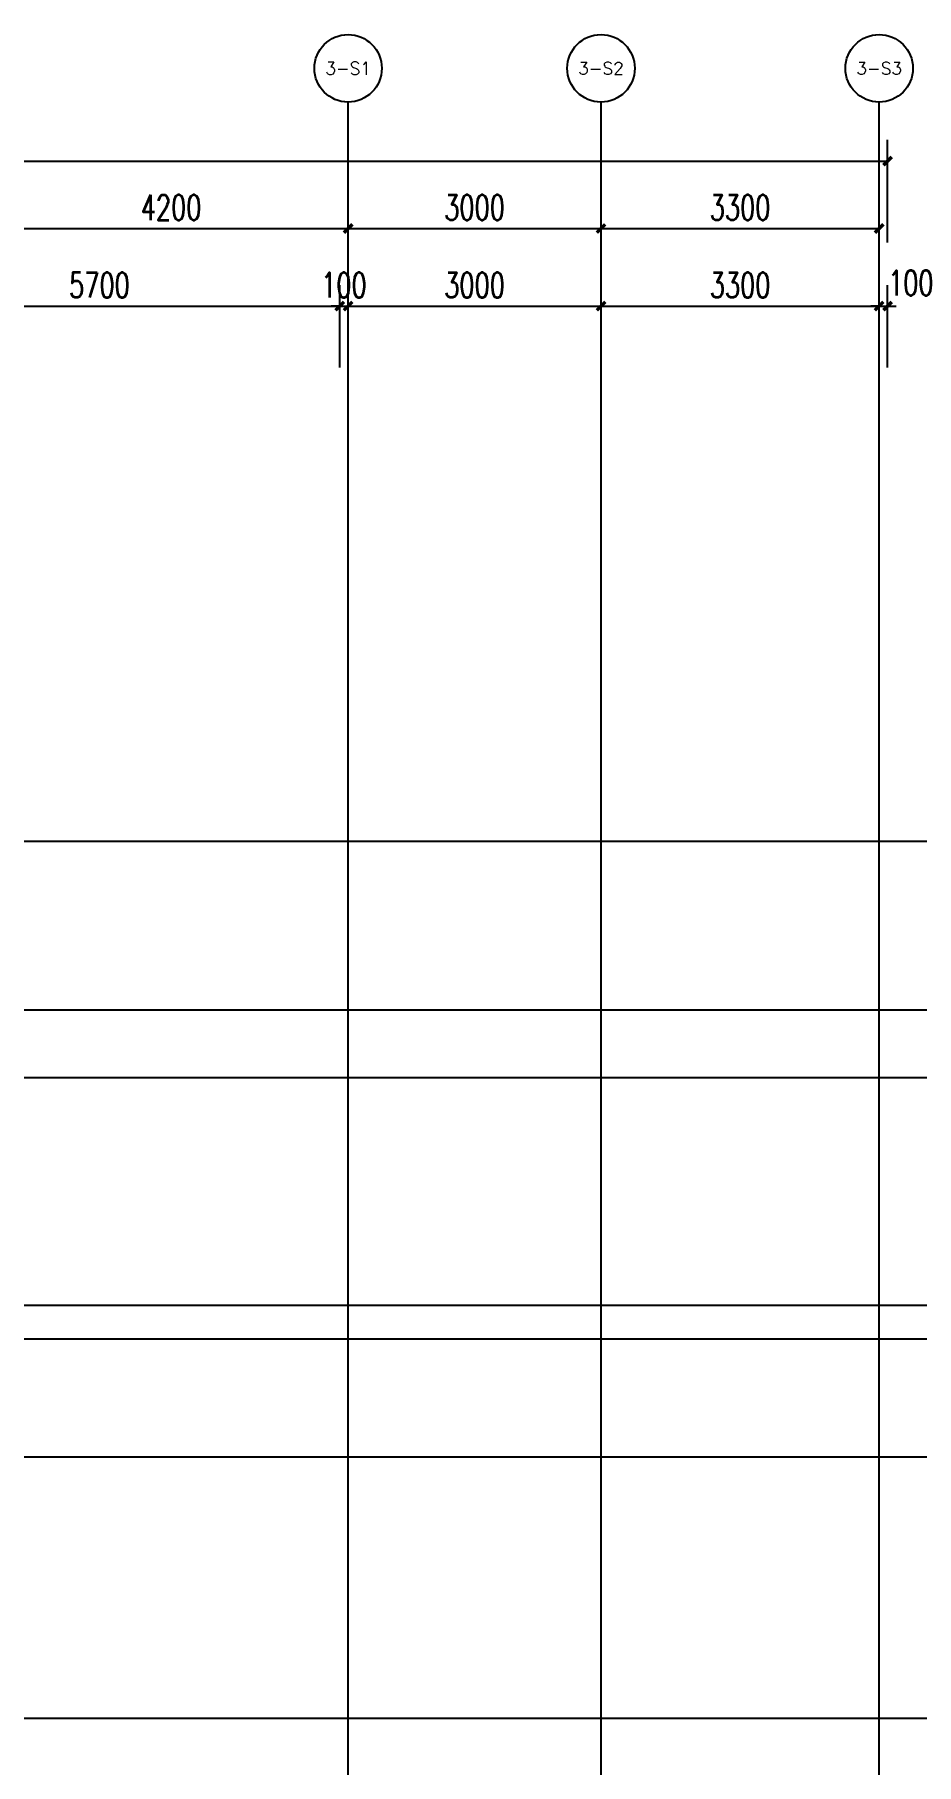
# Model space of a CAD drawing. Extents: x -59851 to 653804, y -249523 to 437614.
# Drawn here: x 490 to 10951, y -219438 to -198923 of the extents above; entities that cross this region are included whole.
import ezdxf
from ezdxf.enums import TextEntityAlignment as Align

# ---------------------------------------------------------------- set-up
doc = ezdxf.new("R2010")
doc.units = 0
doc.header["$LTSCALE"] = 1000
doc.header["$MEASUREMENT"] = 0
for name, color, linetype in [('A-第三道尺寸线', 105, 'Continuous'), ('AXIS', 3, 'Continuous'), ('AXIS_TEXT', 7, 'Continuous'), ('DOTE', 16, 'Continuous')]:
    doc.layers.add(name, color=color, linetype=linetype)
doc.styles.add('_TCH_AXIS', font='COMPLEX', dxfattribs={"bigfont": 'GBCBIG'})
doc.styles.add('_TCH_DIM_T3', font='SIMPLEX.shx', dxfattribs={"width": 0.705882, "bigfont": 'GBCBIG.shx'})
doc.styles.add('COMPLEX', font='COMPLEX')
doc.dimstyles.new('_TCH_ARCH&&100', dxfattribs={"dimtxt": 297.5, "dimasz": 100, "dimexe": 250, "dimexo": 300, "dimgap": 100, "dimtad": 1, "dimdec": 0, "dimzin": 0, "dimdsep": 46, "dimtxsty": '_TCH_DIM_T3', "dimblk": 'ARCHTICK', "dimcen": 0.09, "dimclrt": 7, "dimazin": 2, "dimtfac": 1, "dimtdec": 0, "dimtix": 1, "dimtmove": 2, "dimatfit": 3, "dimfxl": 0, "dimtolj": 1, "dimtzin": 0, "dimarcsym": 0})

# ---------------------------------------------------------------- blocks, each defined once
blk = doc.blocks.new('roofzhouxian')
at = {"layer": 'DOTE'}
for p, q in [((4208, -309503), (4208, -279124)), ((7208, -309503), (7208, -279124)), ((10508, -309503), (10508, -279124)), ((11694, -283895), (-12292, -283895)), ((11694, -285895), (-12292, -285895)), ((11694, -286695), (-23892, -286695)), ((11694, -289395), (-25892, -289395)), ((11694, -289795), (-49367, -289795)), ((11694, -291195), (-25892, -291195)), ((11694, -294295), (-7192, -294295))]:
    blk.add_line(p, q, dxfattribs=at)
blk = doc.blocks.new('_ArchTick')
at = {"color": 0, "linetype": 'ByBlock', "const_width": 0.4}
blk.add_lwpolyline([(-0.5, -0.5), (0.5, 0.5)], dxfattribs=at)
blk = doc.blocks.new('*D1372')
at = {"layer": 'A-第三道尺寸线', "color": 0, "lineweight": -2, "transparency": 16777216}
for p, q in [((-1591, -202872), (-1591, -201893)), ((4109, -202872), (4109, -201893)), ((-1591, -202143), (4109, -202143))]:
    blk.add_line(p, q, dxfattribs=at)
at = {"layer": 'Defpoints', "color": 0, "transparency": 16777216}
for p in [(4109, -202143), (-1591, -203172), (4109, -203172)]:
    blk.add_point(p, dxfattribs=at)
at = {"layer": 'A-第三道尺寸线', "color": 0, "lineweight": -2, "transparency": 16777216, "xscale": 100, "yscale": 100, "zscale": 100, "rotation": 180}
blk.add_blockref('_ArchTick', (-1591, -202143), dxfattribs=at)
at = {"layer": 'A-第三道尺寸线', "color": 0, "lineweight": -2, "transparency": 16777216, "xscale": 100, "yscale": 100, "zscale": 100}
blk.add_blockref('_ArchTick', (4109, -202143), dxfattribs=at)
at = {"layer": 'A-第三道尺寸线', "color": 7, "transparency": 16777216, "insert": (1259, -201894), "char_height": 297.5, "attachment_point": 5, "style": '_TCH_DIM_T3'}
blk.add_mtext('\\A1;5700', dxfattribs=at)
blk = doc.blocks.new('*D1373')
at = {"layer": 'A-第三道尺寸线', "color": 0, "lineweight": -2, "transparency": 16777216}
for p, q in [((4109, -202872), (4109, -201893)), ((4209, -202872), (4209, -201893)), ((4109, -202143), (4009, -202143)), ((4109, -202143), (4209, -202143)), ((4209, -202143), (4309, -202143))]:
    blk.add_line(p, q, dxfattribs=at)
at = {"layer": 'Defpoints', "color": 0, "transparency": 16777216}
for p in [(4209, -202143), (4109, -203172), (4209, -203172)]:
    blk.add_point(p, dxfattribs=at)
at = {"layer": 'A-第三道尺寸线', "color": 0, "lineweight": -2, "transparency": 16777216, "xscale": 100, "yscale": 100, "zscale": 100}
blk.add_blockref('_ArchTick', (4109, -202143), dxfattribs=at)
at = {"layer": 'A-第三道尺寸线', "color": 0, "lineweight": -2, "transparency": 16777216, "xscale": 100, "yscale": 100, "zscale": 100, "rotation": 180}
blk.add_blockref('_ArchTick', (4209, -202143), dxfattribs=at)
at = {"layer": 'A-第三道尺寸线', "color": 7, "transparency": 16777216, "insert": (4159, -201894), "char_height": 297.5, "attachment_point": 5, "style": '_TCH_DIM_T3'}
blk.add_mtext('\\A1;100', dxfattribs=at)
blk = doc.blocks.new('*D1374')
at = {"layer": 'A-第三道尺寸线', "color": 0, "lineweight": -2, "transparency": 16777216}
for p, q in [((4209, -202872), (4209, -201893)), ((7209, -202872), (7209, -201893)), ((4209, -202143), (7209, -202143))]:
    blk.add_line(p, q, dxfattribs=at)
at = {"layer": 'Defpoints', "color": 0, "transparency": 16777216}
for p in [(7209, -202143), (4209, -203172), (7209, -203172)]:
    blk.add_point(p, dxfattribs=at)
at = {"layer": 'A-第三道尺寸线', "color": 0, "lineweight": -2, "transparency": 16777216, "xscale": 100, "yscale": 100, "zscale": 100, "rotation": 180}
blk.add_blockref('_ArchTick', (4209, -202143), dxfattribs=at)
at = {"layer": 'A-第三道尺寸线', "color": 0, "lineweight": -2, "transparency": 16777216, "xscale": 100, "yscale": 100, "zscale": 100}
blk.add_blockref('_ArchTick', (7209, -202143), dxfattribs=at)
at = {"layer": 'A-第三道尺寸线', "color": 7, "transparency": 16777216, "insert": (5709, -201894), "char_height": 297.5, "attachment_point": 5, "style": '_TCH_DIM_T3'}
blk.add_mtext('\\A1;3000', dxfattribs=at)
blk = doc.blocks.new('*D1375')
at = {"layer": 'A-第三道尺寸线', "color": 0, "lineweight": -2, "transparency": 16777216}
for p, q in [((7209, -202873), (7209, -201893)), ((10509, -202873), (10509, -201893)), ((7209, -202143), (10509, -202143))]:
    blk.add_line(p, q, dxfattribs=at)
at = {"layer": 'Defpoints', "color": 0, "transparency": 16777216}
for p in [(10509, -202143), (7209, -203173), (10509, -203173)]:
    blk.add_point(p, dxfattribs=at)
at = {"layer": 'A-第三道尺寸线', "color": 0, "lineweight": -2, "transparency": 16777216, "xscale": 100, "yscale": 100, "zscale": 100, "rotation": 180}
blk.add_blockref('_ArchTick', (7209, -202143), dxfattribs=at)
at = {"layer": 'A-第三道尺寸线', "color": 0, "lineweight": -2, "transparency": 16777216, "xscale": 100, "yscale": 100, "zscale": 100}
blk.add_blockref('_ArchTick', (10509, -202143), dxfattribs=at)
at = {"layer": 'A-第三道尺寸线', "color": 7, "transparency": 16777216, "insert": (8859, -201894), "char_height": 297.5, "attachment_point": 5, "style": '_TCH_DIM_T3'}
blk.add_mtext('\\A1;3300', dxfattribs=at)
blk = doc.blocks.new('*D1376')
at = {"layer": 'A-第三道尺寸线', "color": 0, "lineweight": -2, "transparency": 16777216}
for p, q in [((10509, -202873), (10509, -201893)), ((10609, -202873), (10609, -201893)), ((10509, -202143), (10409, -202143)), ((10509, -202143), (10609, -202143)), ((10609, -202143), (10709, -202143))]:
    blk.add_line(p, q, dxfattribs=at)
at = {"layer": 'Defpoints', "color": 0, "transparency": 16777216}
for p in [(10609, -202143), (10509, -203173), (10609, -203173)]:
    blk.add_point(p, dxfattribs=at)
at = {"layer": 'A-第三道尺寸线', "color": 0, "lineweight": -2, "transparency": 16777216, "xscale": 100, "yscale": 100, "zscale": 100}
blk.add_blockref('_ArchTick', (10509, -202143), dxfattribs=at)
at = {"layer": 'A-第三道尺寸线', "color": 0, "lineweight": -2, "transparency": 16777216, "xscale": 100, "yscale": 100, "zscale": 100, "rotation": 180}
blk.add_blockref('_ArchTick', (10609, -202143), dxfattribs=at)
at = {"layer": 'A-第三道尺寸线', "color": 7, "transparency": 16777216, "insert": (10884, -201868), "char_height": 297.5, "attachment_point": 5, "style": '_TCH_DIM_T3'}
blk.add_mtext('\\A1;100', dxfattribs=at)
blk = doc.blocks.new('*D1395')
at = {"layer": 'AXIS', "color": 0, "lineweight": -2, "transparency": 16777216}
for p, q in [((9, -203423), (9, -200973)), ((4209, -203423), (4209, -200973)), ((9, -201223), (4209, -201223))]:
    blk.add_line(p, q, dxfattribs=at)
at = {"layer": 'Defpoints', "color": 0, "transparency": 16777216}
for p in [(4209, -201223), (9, -203723), (4209, -203723)]:
    blk.add_point(p, dxfattribs=at)
at = {"layer": 'AXIS', "color": 0, "lineweight": -2, "transparency": 16777216, "xscale": 100, "yscale": 100, "zscale": 100, "rotation": 180}
blk.add_blockref('_ArchTick', (9, -201223), dxfattribs=at)
at = {"layer": 'AXIS', "color": 0, "lineweight": -2, "transparency": 16777216, "xscale": 100, "yscale": 100, "zscale": 100}
blk.add_blockref('_ArchTick', (4209, -201223), dxfattribs=at)
at = {"layer": 'AXIS', "color": 7, "transparency": 16777216, "insert": (2109, -200974), "char_height": 297.5, "attachment_point": 5, "style": '_TCH_DIM_T3'}
blk.add_mtext('\\A1;4200', dxfattribs=at)
blk = doc.blocks.new('*D1396')
at = {"layer": 'AXIS', "color": 0, "lineweight": -2, "transparency": 16777216}
for p, q in [((4209, -203423), (4209, -200973)), ((7209, -203423), (7209, -200973)), ((4209, -201223), (7209, -201223))]:
    blk.add_line(p, q, dxfattribs=at)
at = {"layer": 'Defpoints', "color": 0, "transparency": 16777216}
for p in [(7209, -201223), (4209, -203723), (7209, -203723)]:
    blk.add_point(p, dxfattribs=at)
at = {"layer": 'AXIS', "color": 0, "lineweight": -2, "transparency": 16777216, "xscale": 100, "yscale": 100, "zscale": 100, "rotation": 180}
blk.add_blockref('_ArchTick', (4209, -201223), dxfattribs=at)
at = {"layer": 'AXIS', "color": 0, "lineweight": -2, "transparency": 16777216, "xscale": 100, "yscale": 100, "zscale": 100}
blk.add_blockref('_ArchTick', (7209, -201223), dxfattribs=at)
at = {"layer": 'AXIS', "color": 7, "transparency": 16777216, "insert": (5709, -200974), "char_height": 297.5, "attachment_point": 5, "style": '_TCH_DIM_T3'}
blk.add_mtext('\\A1;3000', dxfattribs=at)
blk = doc.blocks.new('*D1397')
at = {"layer": 'AXIS', "color": 0, "lineweight": -2, "transparency": 16777216}
for p, q in [((7209, -203423), (7209, -200973)), ((10509, -203423), (10509, -200973)), ((7209, -201223), (10509, -201223))]:
    blk.add_line(p, q, dxfattribs=at)
at = {"layer": 'Defpoints', "color": 0, "transparency": 16777216}
for p in [(10509, -201223), (7209, -203723), (10509, -203723)]:
    blk.add_point(p, dxfattribs=at)
at = {"layer": 'AXIS', "color": 0, "lineweight": -2, "transparency": 16777216, "xscale": 100, "yscale": 100, "zscale": 100, "rotation": 180}
blk.add_blockref('_ArchTick', (7209, -201223), dxfattribs=at)
at = {"layer": 'AXIS', "color": 0, "lineweight": -2, "transparency": 16777216, "xscale": 100, "yscale": 100, "zscale": 100}
blk.add_blockref('_ArchTick', (10509, -201223), dxfattribs=at)
at = {"layer": 'AXIS', "color": 7, "transparency": 16777216, "insert": (8859, -200974), "char_height": 297.5, "attachment_point": 5, "style": '_TCH_DIM_T3'}
blk.add_mtext('\\A1;3300', dxfattribs=at)
blk = doc.blocks.new('*D1398')
at = {"layer": 'AXIS', "color": 0, "lineweight": -2, "transparency": 16777216}
for p, q in [((-48091, -201389), (-48091, -200173)), ((10609, -201389), (10609, -200173)), ((-48091, -200423), (10609, -200423))]:
    blk.add_line(p, q, dxfattribs=at)
at = {"layer": 'Defpoints', "color": 0, "transparency": 16777216}
for p in [(10609, -200423), (-48091, -201689), (10609, -201689)]:
    blk.add_point(p, dxfattribs=at)
at = {"layer": 'AXIS', "color": 0, "lineweight": -2, "transparency": 16777216, "xscale": 100, "yscale": 100, "zscale": 100, "rotation": 180}
blk.add_blockref('_ArchTick', (-48091, -200423), dxfattribs=at)
at = {"layer": 'AXIS', "color": 0, "lineweight": -2, "transparency": 16777216, "xscale": 100, "yscale": 100, "zscale": 100}
blk.add_blockref('_ArchTick', (10609, -200423), dxfattribs=at)
at = {"layer": 'AXIS', "color": 7, "transparency": 16777216, "insert": (-18741, -200174), "char_height": 297.5, "attachment_point": 5, "style": '_TCH_DIM_T3'}
blk.add_mtext('\\A1;58700', dxfattribs=at)
blk = doc.blocks.new('_AXISO')
blk.add_circle((0, 0), 0.5)
at = {"layer": 'AXIS_TEXT', "style": 'COMPLEX', "width": 1.041667}
blk.add_attdef('A', text='', height=0.56, dxfattribs=at).set_placement((-0.25, -0.28), (0.25, -0.28), align=Align.FIT)

msp = doc.modelspace()

# ---------------------------------------------------------------- linework, layer by layer
at = {"layer": 'AXIS'}
for p, q in [((4209, -203723.1), (4209, -199723.1)), ((7209, -203723.1), (7209, -199723.1)), ((10509, -203723.1), (10509, -199723.1))]:
    msp.add_line(p, q, dxfattribs=at)

# ---------------------------------------------------------------- block references
msp.add_blockref('roofzhouxian', (1.1, 75400.4))
ref = msp.add_blockref('_AXISO', (4209, -199323.1), dxfattribs=dict(at, xscale=800, yscale=800, zscale=800))
ref.add_attrib('A', '3-S1', dxfattribs={"layer": 'AXIS_TEXT', "height": 152.88, "style": '_TCH_AXIS'}).set_placement((3939.6, -199399.6), (4478.4, -199399.6), align=Align.FIT)
ref = msp.add_blockref('_AXISO', (7209, -199323.1), dxfattribs=dict(at, xscale=800, yscale=800, zscale=800))
ref.add_attrib('A', '3-S2', dxfattribs={"layer": 'AXIS_TEXT', "height": 143.86, "style": '_TCH_AXIS'}).set_placement((6938.4, -199395), (7479.6, -199395), align=Align.FIT)
ref = msp.add_blockref('_AXISO', (10509, -199323.1), dxfattribs=dict(at, xscale=800, yscale=800, zscale=800))
ref.add_attrib('A', '3-S3', dxfattribs={"layer": 'AXIS_TEXT', "height": 143.86, "style": '_TCH_AXIS'}).set_placement((10238.4, -199395), (10779.6, -199395), align=Align.FIT)

# ---------------------------------------------------------------- dimensions: what is measured, and where the dimension line sits
at = {"layer": 'A-第三道尺寸线'}
for p1, p2, picture, middle in [((-1591, -203172.5), (4109, -203172.5), '*D1372', (1259, -201893.8)), ((4109, -203172.5), (4209, -203172.5), '*D1373', (4159, -201893.8)), ((4209, -203172.5), (7209, -203172.5), '*D1374', (5709, -201893.8)), ((7209, -203172.5), (10509, -203172.5), '*D1375', (8859, -201893.8))]:
    dim = msp.add_aligned_dim(p1=p1, p2=p2, distance=1030, dimstyle='_TCH_ARCH&&100', dxfattribs=at)
    dim.commit()
    dim.dimension.update_dxf_attribs({"geometry": picture, "text_midpoint": middle})
dim = msp.add_linear_dim(base=(10609, -202142.5), p1=(10509, -203172.5), p2=(10609, -203172.5), angle=0, dimstyle='_TCH_ARCH&&100', dxfattribs=at)
dim.commit()
dim.dimension.update_dxf_attribs({"geometry": '*D1376', "text_midpoint": (10884, -201867.5), "dimtype": 161})
at = {"layer": 'AXIS'}
for p1, p2, distance, picture, middle in [((-48091, -201689.4), (10609, -201689.4), 1266.3, '*D1398', (-18741, -200174.4)), ((9, -203723.1), (4209, -203723.1), 2500, '*D1395', (2109, -200974.4)), ((4209, -203723.1), (7209, -203723.1), 2500, '*D1396', (5709, -200974.4)), ((7209, -203723.1), (10509, -203723.1), 2500, '*D1397', (8859, -200974.4))]:
    dim = msp.add_aligned_dim(p1=p1, p2=p2, distance=distance, dimstyle='_TCH_ARCH&&100', dxfattribs=at)
    dim.commit()
    dim.dimension.update_dxf_attribs({"geometry": picture, "text_midpoint": middle})

doc.saveas('drawing.dxf')
